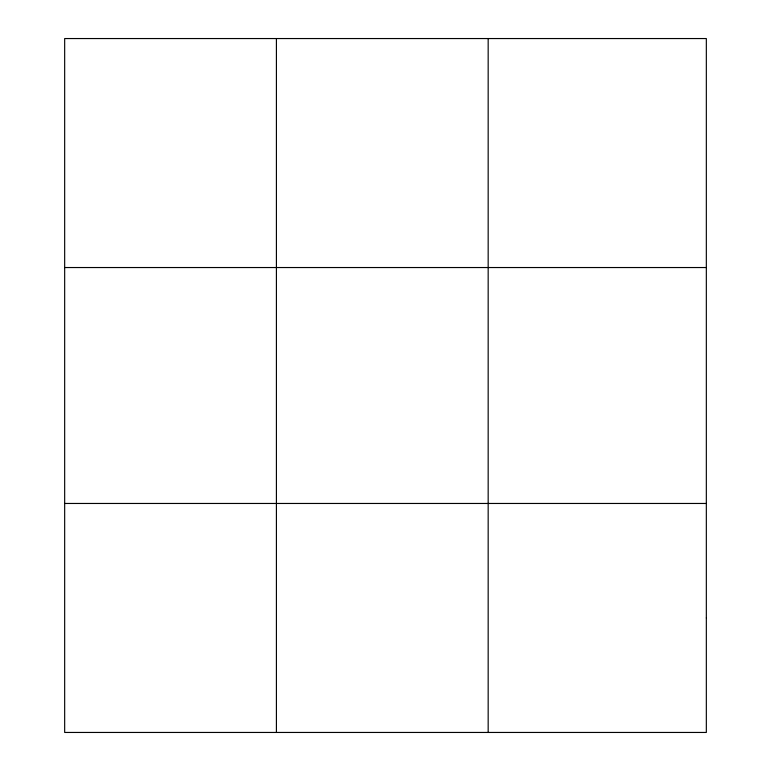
<?xml version="1.0" encoding="UTF-8"?>
<svg xmlns="http://www.w3.org/2000/svg" width="771" height="771" viewBox="0 0 771 771"><rect width="100%" height="100%" fill="white"/><g stroke="black" fill="none" stroke-linecap="round" stroke-linejoin="round"><path stroke-width="1.16" d="M276.413 38.55L276.413 732.45M488.168 38.55L488.168 732.45M64.668 267.537L706.332 267.537M64.668 503.463L706.332 503.463M706.332 617.957L706.332 732.45L64.668 732.45L64.668 38.55L706.332 38.55L706.332 617.957"/></g></svg>
